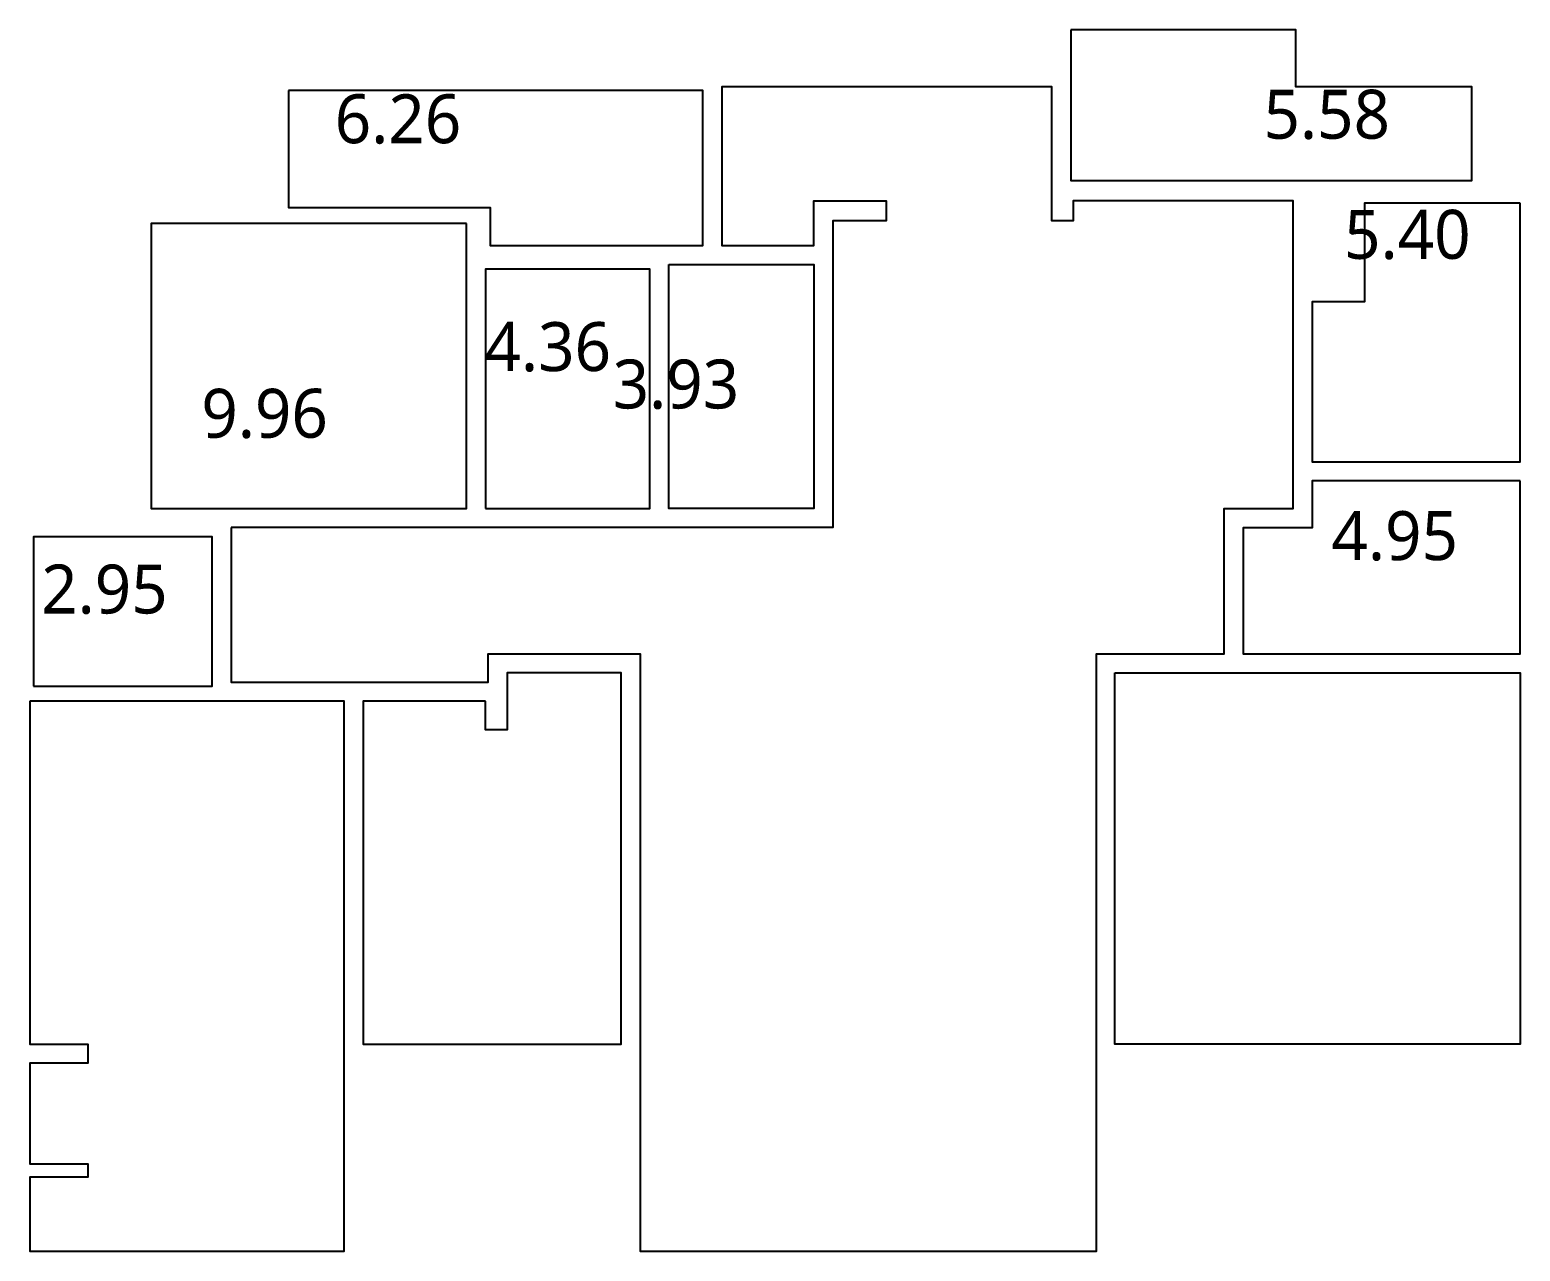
# Model space of a CAD drawing. Header units: millimetres. Extents: x 70151 to 230897, y 35202 to 113211.
# Drawn here: x 143582 to 159282, y 50323 to 63183 of the extents above; entities that cross this region are included whole.
import ezdxf
from ezdxf.enums import TextEntityAlignment as Align

# ---------------------------------------------------------------- set-up
doc = ezdxf.new("R2010")
doc.units = ezdxf.units.MM
doc.header["$LTSCALE"] = 50
doc.styles.add('이윤정', font='l_10646.ttf')

msp = doc.modelspace()

# ---------------------------------------------------------------- linework, layer by layer
for points in [[(154546.7, 63182.9), (154546.7, 61597.9), (158771.7, 61597.9), (158771.7, 62582.9), (156916.7, 62582.9), (156916.7, 63182.9), (154546.7, 63182.9)], [(145701.7, 57942.9), (145701.7, 56312.9), (148411.7, 56312.9), (148411.7, 56612.9), (150011.7, 56612.9), (150011.7, 50322.9), (154816.7, 50322.9), (154816.7, 56612.9), (156161.7, 56612.9), (156161.7, 58142.9), (156891.7, 58142.9), (156891.7, 61382.9), (154571.7, 61382.9), (154571.7, 61172.9), (154346.7, 61172.9), (154346.7, 62582.9), (150871.7, 62582.9), (150871.7, 60912.9), (151841.7, 60912.9), (151841.7, 61382.9), (152601.7, 61382.9), (152601.7, 61172.9), (152041.7, 61172.9), (152041.7, 57942.9), (145701.7, 57942.9)], [(146306.7, 62542.9), (146306.7, 61312.9), (148431.7, 61312.9), (148431.7, 60912.9), (150671.7, 60912.9), (150671.7, 62542.9), (146306.7, 62542.9)], [(159281.7, 61357.9), (157641.7, 61357.9), (157641.7, 60317.9), (157091.7, 60317.9), (157091.7, 58632.9), (159281.7, 58632.9), (159281.7, 61357.9)], [(159281.7, 58432.9), (157091.7, 58432.9), (157091.7, 57937.9), (156361.7, 57937.9), (156361.7, 56612.9), (159281.7, 56612.9), (159281.7, 58432.9)], [(148381.7, 56112.9), (147091.7, 56112.9), (147091.7, 52502.9), (149811.7, 52502.9), (149811.7, 56412.9), (148611.7, 56412.9), (148611.7, 55812.9), (148381.7, 55812.9), (148381.7, 56112.9)], [(143581.7, 56112.9), (143581.7, 52502.9), (144191.7, 52502.9), (144191.7, 52302.9), (143581.7, 52302.9), (143581.7, 51242.9), (144191.7, 51242.9), (144191.7, 51102.9), (143581.7, 51102.9), (143581.7, 50322.9), (146891.7, 50322.9), (146891.7, 56112.9), (143581.7, 56112.9)]]:
    msp.add_lwpolyline(points)
for points in [[(148181.7, 61142.9), (144861.7, 61142.9), (144861.7, 58142.9), (148181.7, 58142.9)], [(148381.7, 58142.9), (150111.7, 58142.9), (150111.7, 60662.9), (148381.7, 60662.9)], [(150311.7, 60712.9), (151841.7, 60712.9), (151841.7, 58142.9), (150311.7, 58142.9)], [(143621.7, 56272.9), (145501.7, 56272.9), (145501.7, 57842.9), (143621.7, 57842.9)], [(155011.7, 56412.9), (159281.7, 56412.9), (159281.7, 52502.9), (155011.7, 52502.9)]]:
    msp.add_lwpolyline(points, close=True)

# ---------------------------------------------------------------- texts
at = {"style": '이윤정'}
for s, p in [('6.26', (148127, 61988.5)), ('5.58', (157910.9, 62036.4)), ('5.40', (158759.8, 60771.5)), ('4.36', (149704.8, 59589.6)), ('3.93', (151054.6, 59195.7)), ('9.96', (146721.9, 58887.7)), ('4.95', (158626.8, 57599.1)), ('2.95', (145034.3, 57037.1))]:
    msp.add_text(s, height=515.83, dxfattribs=at).set_placement(p, align=Align.RIGHT)

doc.saveas('drawing.dxf')
